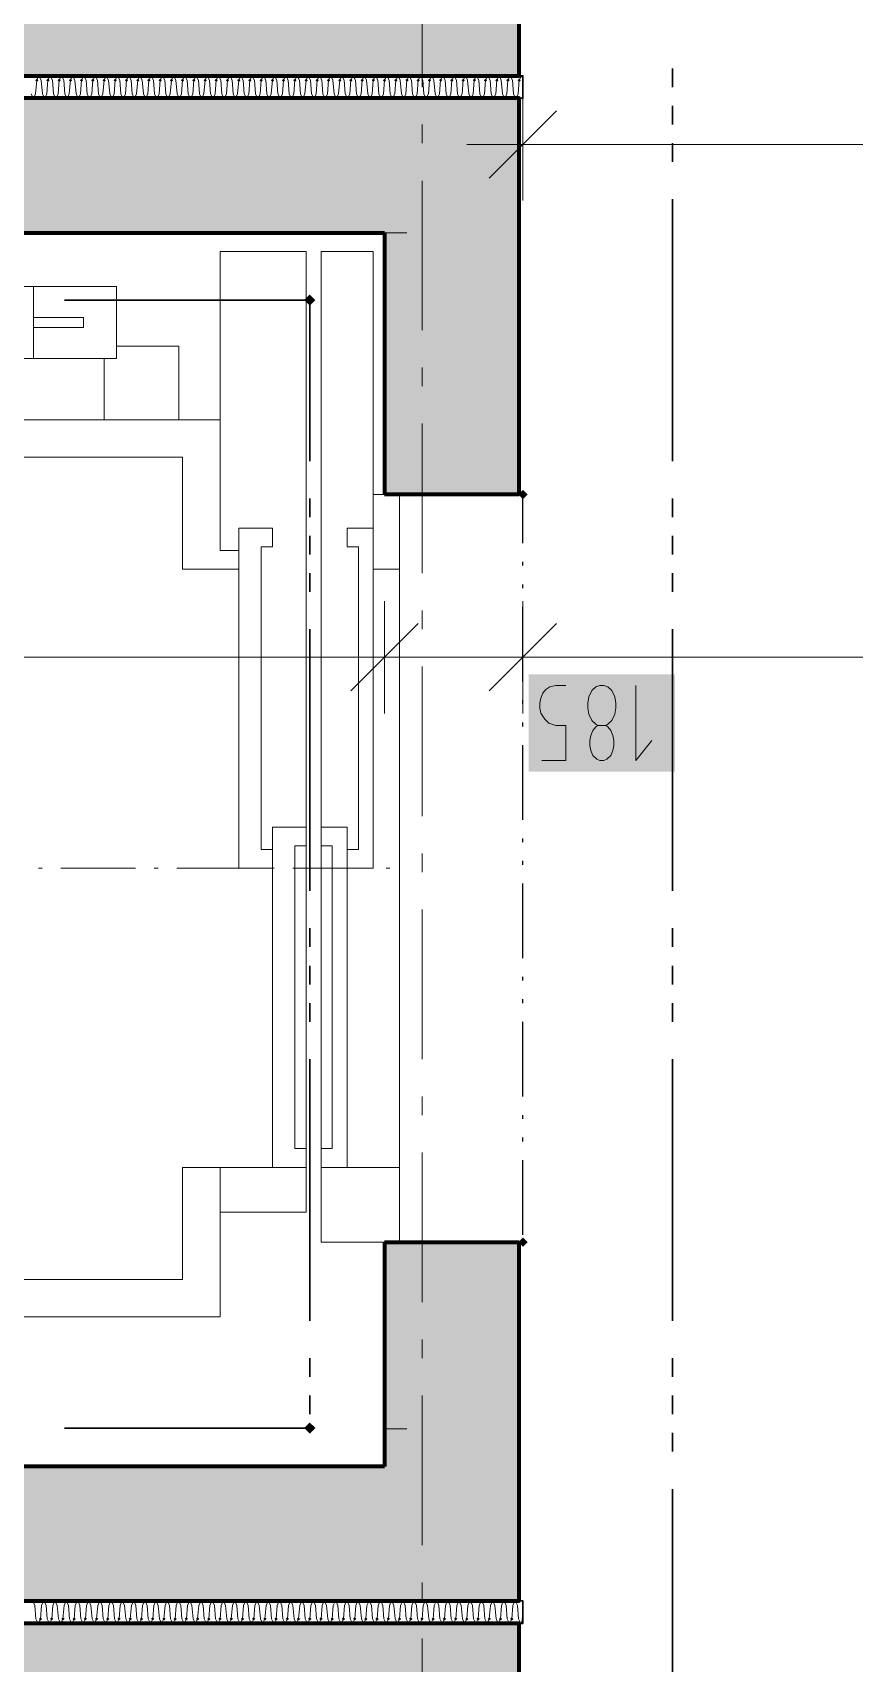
# Model space of a CAD drawing. Header units: millimetres. Extents: x 0 to 594, y 0 to 420.
# Drawn here: x 128.21 to 139.31, y 197.66 to 219.71 of the extents above; entities that cross this region are included whole.
import ezdxf

# ---------------------------------------------------------------- set-up
doc = ezdxf.new("R2010")
doc.units = ezdxf.units.MM
doc.header["$LTSCALE"] = 8
for name, color, linetype in [('PDF_Koty delkove', 7, 'Continuous'), ('PDF_Osy hlavni', 7, 'Continuous'), ('PDF_Pozarni useky', 7, 'Continuous'), ('PDF_Steny obvodove nosne', 7, 'Continuous'), ('PDF_Steny sendvic', 7, 'Continuous'), ('PDF_Steny vnitrni', 7, 'Continuous'), ('PDF_Vytah', 7, 'Continuous')]:
    doc.layers.add(name, color=color, linetype=linetype)

msp = doc.modelspace()

# ---------------------------------------------------------------- hatches: boundary and pattern name
at = {"layer": 'PDF_Steny obvodove nosne', "true_color": 0xc0c0c0, "transparency": 33554559}
msp.add_hatch(color=9, dxfattribs=at).paths.add_polyline_path([(132.761, 198.2), (132.761, 158.52), (132.761, 156.144), (134.783, 156.144), (134.783, 198.2)])

# ---------------------------------------------------------------- linework, layer by layer
at = {"layer": 'PDF_Koty delkove', "lineweight": 18}
for points in [[(134.833, 218.958), (134.833, 218.2), (134.833, 217.441)], [(135.288, 218.655), (134.378, 217.745)], [(134.833, 218.2), (134.075, 218.2)], [(134.833, 218.2), (151.514, 218.2), (155.84, 218.2), (157.154, 218.2), (160.612, 218.2), (161.122, 218.2), (162.433, 218.2), (163.191, 218.2)], [(132.963, 212.022), (132.963, 211.264), (132.963, 210.506)], [(134.833, 212.022), (134.833, 211.264), (134.833, 210.506)], [(133.418, 211.719), (132.508, 210.809)], [(135.288, 211.719), (134.378, 210.809)], [(190.487, 211.264), (186.533, 211.264), (184.421, 211.264), (181.273, 211.264), (175.929, 211.264), (174.463, 211.264), (166.149, 211.264), (164.556, 211.264), (162.433, 211.264), (134.833, 211.264), (132.963, 211.264), (112.643, 211.264), (110.823, 211.264), (110.52, 211.264), (108.447, 211.264), (90.907, 211.264), (89.441, 211.264)], [(135.088, 209.87), (135.412, 209.87), (135.412, 210.341), (135.277, 210.341), (135.183, 210.375), (135.129, 210.426), (135.075, 210.51), (135.061, 210.577), (135.061, 210.644), (135.075, 210.712), (135.102, 210.779), (135.142, 210.829), (135.196, 210.864), (135.277, 210.881), (135.412, 210.881)], [(135.709, 210.644), (135.709, 210.577), (135.723, 210.493), (135.763, 210.409), (135.817, 210.358), (135.844, 210.341), (135.952, 210.341), (135.979, 210.358), (136.033, 210.409), (136.074, 210.493), (136.088, 210.577), (136.088, 210.644), (136.074, 210.728), (136.033, 210.813), (135.979, 210.864), (135.925, 210.881), (135.871, 210.881), (135.817, 210.864), (135.763, 210.813), (135.723, 210.728), (135.709, 210.644)], [(136.357, 210.881), (136.357, 209.87), (136.573, 210.139)], [(135.952, 210.341), (135.979, 210.324), (136.02, 210.273), (136.046, 210.207), (136.06, 210.139), (136.06, 210.071), (136.046, 210.004), (136.02, 209.937), (135.965, 209.886), (135.925, 209.87), (135.871, 209.87), (135.831, 209.886), (135.777, 209.937), (135.75, 210.004), (135.736, 210.071), (135.736, 210.139), (135.75, 210.207), (135.777, 210.273), (135.817, 210.324), (135.844, 210.341)]]:
    msp.add_lwpolyline(points, dxfattribs=at)
at = {"layer": 'PDF_Koty delkove', "color": 7, "lineweight": 18, "true_color": 0xffffff, "transparency": 33554559}
msp.add_solid([(136.887, 211.032), (134.91, 211.032), (136.887, 209.718), (134.91, 209.718)], dxfattribs=at)
at = {"layer": 'PDF_Osy hlavni', "lineweight": 18}
for points in [[(133.469, 218.973), (133.469, 220.995)], [(133.469, 218.215), (133.469, 218.468)], [(133.469, 215.687), (133.469, 217.709)], [(133.469, 214.929), (133.469, 215.182)], [(133.469, 212.402), (133.469, 214.424)], [(133.469, 211.644), (133.469, 211.896)], [(133.469, 209.116), (133.469, 211.138)], [(133.469, 208.358), (133.469, 208.611)], [(133.469, 205.831), (133.469, 207.852)], [(133.469, 205.072), (133.469, 205.325)], [(133.469, 202.545), (133.469, 204.567)], [(133.469, 201.787), (133.469, 202.039)], [(133.469, 199.259), (133.469, 201.281)], [(133.469, 198.501), (133.469, 198.754)], [(133.469, 195.974), (133.469, 197.996)]]:
    msp.add_lwpolyline(points, dxfattribs=at)
at = {"layer": 'PDF_Pozarni useky', "lineweight": 30}
for points in [[(136.855, 218.973), (136.855, 219.226)], [(136.855, 218.468), (136.855, 218.72)], [(136.855, 217.962), (136.855, 218.215)], [(136.855, 213.918), (136.855, 217.457)], [(131.952, 213.918), (131.952, 216.094), (128.638, 216.094)], [(131.952, 213.16), (131.952, 213.413)], [(136.855, 213.16), (136.855, 213.413)], [(131.952, 212.655), (131.952, 212.907)], [(136.855, 212.655), (136.855, 212.907)], [(131.952, 212.149), (131.952, 212.402)], [(136.855, 212.149), (136.855, 212.402)], [(131.952, 208.105), (131.952, 211.644)], [(136.855, 208.105), (136.855, 211.644)], [(131.952, 207.347), (131.952, 207.6)], [(136.855, 207.347), (136.855, 207.6)], [(131.952, 206.841), (131.952, 207.094)], [(136.855, 206.841), (136.855, 207.094)], [(131.952, 206.336), (131.952, 206.589)], [(136.855, 206.336), (136.855, 206.589)], [(131.952, 202.292), (131.952, 205.831)], [(136.855, 202.292), (136.855, 205.831)], [(131.952, 201.534), (131.952, 201.787)], [(136.855, 201.534), (136.855, 201.787)], [(131.952, 201.028), (131.952, 201.281)], [(136.855, 201.028), (136.855, 201.281)], [(131.952, 200.842), (128.638, 200.842)], [(136.855, 200.523), (136.855, 200.776)], [(136.855, 196.479), (136.855, 200.017)]]:
    msp.add_lwpolyline(points, dxfattribs=at)
at = {"layer": 'PDF_Pozarni useky', "lineweight": 30, "transparency": 33554559}
for points in [[(131.952, 216.018), (131.876, 216.094), (132.028, 216.094), (131.952, 216.17)], [(132.028, 216.094), (131.952, 216.018), (131.952, 216.17), (131.876, 216.094)], [(132.028, 200.842), (131.952, 200.766), (131.952, 200.917), (131.876, 200.842)], [(131.952, 200.766), (131.876, 200.842), (132.028, 200.842), (131.952, 200.917)]]:
    msp.add_solid(points, dxfattribs=at)
at = {"layer": 'PDF_Steny obvodove nosne', "lineweight": 70}
for points in [[(110.52, 219.127), (134.783, 219.127), (134.783, 221.149), (131.8, 221.149), (129.071, 221.149), (108.498, 221.149), (108.498, 220.189), (108.498, 219.127), (108.498, 208.714), (108.498, 207.248), (108.498, 198.2)], [(132.761, 198.2), (110.52, 198.2)], [(134.783, 158.368), (134.783, 198.2), (132.761, 198.2)]]:
    msp.add_lwpolyline(points, dxfattribs=at)
at = {"layer": 'PDF_Steny obvodove nosne', "color": 9, "lineweight": 9, "true_color": 0xc0c0c0, "transparency": 33554559}
for points in [[(134.783, 221.149), (108.498, 221.149), (134.783, 219.127), (108.498, 219.127)], [(108.498, 196.178), (132.761, 196.178), (108.498, 198.2), (132.761, 198.2)]]:
    msp.add_solid(points, dxfattribs=at)
at = {"layer": 'PDF_Steny sendvic', "lineweight": 30}
msp.add_lwpolyline([(110.52, 198.402), (110.52, 198.2), (132.761, 198.2), (134.783, 198.2), (134.833, 198.2), (134.833, 198.503), (134.783, 198.503), (112.643, 198.503), (110.823, 198.503), (110.823, 218.824), (112.643, 218.824), (134.783, 218.824), (134.833, 218.824), (134.833, 219.127), (134.783, 219.127), (110.52, 219.127), (110.52, 218.925)], dxfattribs=at)
at = {"layer": 'PDF_Steny sendvic', "lineweight": 9}
for points in [[(128.247, 218.884), (128.262, 219.066)], [(128.292, 219.127), (128.262, 219.066)], [(128.323, 219.066), (128.292, 219.127)], [(128.323, 219.066), (128.338, 218.884)], [(128.399, 218.884), (128.414, 219.066)], [(128.444, 219.127), (128.414, 219.066)], [(128.474, 219.066), (128.444, 219.127)], [(128.474, 219.066), (128.489, 218.884)], [(128.55, 218.884), (128.565, 219.066)], [(128.596, 219.127), (128.565, 219.066)], [(128.626, 219.066), (128.596, 219.127)], [(128.626, 219.066), (128.641, 218.884)], [(128.702, 218.884), (128.717, 219.066)], [(128.747, 219.127), (128.717, 219.066)], [(128.778, 219.066), (128.747, 219.127)], [(128.778, 219.066), (128.793, 218.884)], [(128.854, 218.884), (128.869, 219.066)], [(128.899, 219.127), (128.869, 219.066)], [(128.929, 219.066), (128.899, 219.127)], [(128.929, 219.066), (128.944, 218.884)], [(129.005, 218.884), (129.02, 219.066)], [(129.051, 219.127), (129.02, 219.066)], [(129.081, 219.066), (129.051, 219.127)], [(129.081, 219.066), (129.096, 218.884)], [(129.157, 218.884), (129.172, 219.066)], [(129.202, 219.127), (129.172, 219.066)], [(129.233, 219.066), (129.202, 219.127)], [(129.233, 219.066), (129.248, 218.884)], [(129.309, 218.884), (129.324, 219.066)], [(129.354, 219.127), (129.324, 219.066)], [(129.384, 219.066), (129.354, 219.127)], [(129.384, 219.066), (129.399, 218.884)], [(129.46, 218.884), (129.475, 219.066)], [(129.506, 219.127), (129.475, 219.066)], [(129.536, 219.066), (129.506, 219.127)], [(129.536, 219.066), (129.551, 218.884)], [(129.612, 218.884), (129.627, 219.066)], [(129.657, 219.127), (129.627, 219.066)], [(129.688, 219.066), (129.657, 219.127)], [(129.688, 219.066), (129.703, 218.884)], [(129.764, 218.884), (129.779, 219.066)], [(129.809, 219.127), (129.779, 219.066)], [(129.839, 219.066), (129.809, 219.127)], [(129.839, 219.066), (129.854, 218.884)], [(129.915, 218.884), (129.93, 219.066)], [(129.961, 219.127), (129.93, 219.066)], [(129.991, 219.066), (129.961, 219.127)], [(129.991, 219.066), (130.006, 218.884)], [(130.067, 218.884), (130.082, 219.066)], [(130.112, 219.127), (130.082, 219.066)], [(130.143, 219.066), (130.112, 219.127)], [(130.143, 219.066), (130.158, 218.884)], [(130.218, 218.884), (130.234, 219.066)], [(130.264, 219.127), (130.234, 219.066)], [(130.294, 219.066), (130.264, 219.127)], [(130.294, 219.066), (130.309, 218.884)], [(130.37, 218.884), (130.385, 219.066)], [(130.415, 219.127), (130.385, 219.066)], [(130.446, 219.066), (130.415, 219.127)], [(130.446, 219.066), (130.461, 218.884)], [(130.522, 218.884), (130.537, 219.066)], [(130.567, 219.127), (130.537, 219.066)], [(130.597, 219.066), (130.567, 219.127)], [(130.597, 219.066), (130.612, 218.884)], [(130.673, 218.884), (130.688, 219.066)], [(130.719, 219.127), (130.688, 219.066)], [(130.749, 219.066), (130.719, 219.127)], [(130.749, 219.066), (130.764, 218.884)], [(130.825, 218.884), (130.84, 219.066)], [(130.87, 219.127), (130.84, 219.066)], [(130.901, 219.066), (130.87, 219.127)], [(130.901, 219.066), (130.916, 218.884)], [(130.977, 218.884), (130.992, 219.066)], [(131.022, 219.127), (130.992, 219.066)], [(131.052, 219.066), (131.022, 219.127)], [(131.052, 219.066), (131.067, 218.884)], [(131.128, 218.884), (131.143, 219.066)], [(131.174, 219.127), (131.143, 219.066)], [(131.204, 219.066), (131.174, 219.127)], [(131.204, 219.066), (131.219, 218.884)], [(131.28, 218.884), (131.295, 219.066)], [(131.325, 219.127), (131.295, 219.066)], [(131.356, 219.066), (131.325, 219.127)], [(131.356, 219.066), (131.371, 218.884)], [(131.432, 218.884), (131.447, 219.066)], [(131.477, 219.127), (131.447, 219.066)], [(131.507, 219.066), (131.477, 219.127)], [(131.507, 219.066), (131.522, 218.884)], [(131.583, 218.884), (131.598, 219.066)], [(131.629, 219.127), (131.598, 219.066)], [(131.659, 219.066), (131.629, 219.127)], [(131.659, 219.066), (131.674, 218.884)], [(131.735, 218.884), (131.75, 219.066)], [(131.78, 219.127), (131.75, 219.066)], [(131.811, 219.066), (131.78, 219.127)], [(131.811, 219.066), (131.826, 218.884)], [(131.887, 218.884), (131.902, 219.066)], [(131.932, 219.127), (131.902, 219.066)], [(131.962, 219.066), (131.932, 219.127)], [(131.962, 219.066), (131.977, 218.884)], [(132.038, 218.884), (132.053, 219.066)], [(132.084, 219.127), (132.053, 219.066)], [(132.114, 219.066), (132.084, 219.127)], [(132.114, 219.066), (132.129, 218.884)], [(132.19, 218.884), (132.205, 219.066)], [(132.235, 219.127), (132.205, 219.066)], [(132.266, 219.066), (132.235, 219.127)], [(132.266, 219.066), (132.281, 218.884)], [(132.342, 218.884), (132.357, 219.066)], [(132.387, 219.127), (132.357, 219.066)], [(132.417, 219.066), (132.387, 219.127)], [(132.417, 219.066), (132.432, 218.884)], [(132.493, 218.884), (132.508, 219.066)], [(132.539, 219.127), (132.508, 219.066)], [(132.569, 219.066), (132.539, 219.127)], [(132.569, 219.066), (132.584, 218.884)], [(132.645, 218.884), (132.66, 219.066)], [(132.69, 219.127), (132.66, 219.066)], [(132.72, 219.066), (132.69, 219.127)], [(132.72, 219.066), (132.736, 218.884)], [(132.796, 218.884), (132.811, 219.066)], [(132.842, 219.127), (132.811, 219.066)], [(132.887, 218.884), (132.872, 219.066), (132.842, 219.127)], [(132.948, 218.884), (132.963, 219.066)], [(132.993, 219.127), (132.963, 219.066)], [(133.039, 218.884), (133.024, 219.066), (132.993, 219.127)], [(133.1, 218.884), (133.115, 219.066)], [(133.145, 219.127), (133.115, 219.066)], [(133.175, 219.066), (133.145, 219.127)], [(133.175, 219.066), (133.19, 218.884)], [(133.251, 218.884), (133.266, 219.066)], [(133.297, 219.127), (133.266, 219.066)], [(133.342, 218.884), (133.327, 219.066), (133.297, 219.127)], [(133.403, 218.884), (133.418, 219.066)], [(133.448, 219.127), (133.418, 219.066)], [(133.479, 219.066), (133.448, 219.127)], [(133.479, 219.066), (133.494, 218.884)], [(133.555, 218.884), (133.57, 219.066)], [(133.6, 219.127), (133.57, 219.066)], [(133.63, 219.066), (133.6, 219.127)], [(133.63, 219.066), (133.645, 218.884)], [(133.706, 218.884), (133.721, 219.066)], [(133.752, 219.127), (133.721, 219.066)], [(133.797, 218.884), (133.782, 219.066), (133.752, 219.127)], [(133.858, 218.884), (133.873, 219.066)], [(133.903, 219.127), (133.873, 219.066)], [(133.934, 219.066), (133.903, 219.127)], [(133.934, 219.066), (133.949, 218.884)], [(134.01, 218.884), (134.025, 219.066)], [(134.055, 219.127), (134.025, 219.066)], [(134.085, 219.066), (134.055, 219.127)], [(134.085, 219.066), (134.1, 218.884)], [(134.161, 218.884), (134.176, 219.066)], [(134.207, 219.127), (134.176, 219.066)], [(134.237, 219.066), (134.207, 219.127)], [(134.237, 219.066), (134.252, 218.884)], [(134.313, 218.884), (134.328, 219.066)], [(134.358, 219.127), (134.328, 219.066)], [(134.404, 218.884), (134.389, 219.066), (134.358, 219.127)], [(134.465, 218.884), (134.48, 219.066)], [(134.51, 219.127), (134.48, 219.066)], [(134.54, 219.066), (134.51, 219.127)], [(134.54, 219.066), (134.555, 218.884)], [(134.616, 218.884), (134.631, 219.066)], [(134.662, 219.127), (134.631, 219.066)], [(134.692, 219.066), (134.662, 219.127)], [(134.692, 219.066), (134.707, 218.884)], [(134.768, 218.884), (134.783, 219.066)], [(134.813, 219.127), (134.783, 219.066)], [(134.833, 219.087), (134.813, 219.127)], [(128.186, 218.884), (128.213, 218.824)], [(128.22, 218.824), (128.247, 218.884)], [(128.247, 218.884), (128.247, 218.884)], [(128.338, 218.884), (128.365, 218.824)], [(128.371, 218.824), (128.399, 218.884)], [(128.399, 218.884), (128.399, 218.884)], [(128.489, 218.884), (128.517, 218.824)], [(128.523, 218.824), (128.55, 218.884)], [(128.55, 218.884), (128.55, 218.884)], [(128.641, 218.884), (128.668, 218.824)], [(128.675, 218.824), (128.702, 218.884)], [(128.702, 218.884), (128.702, 218.884)], [(128.793, 218.884), (128.82, 218.824)], [(128.826, 218.824), (128.854, 218.884)], [(128.854, 218.884), (128.854, 218.884)], [(128.944, 218.884), (128.972, 218.824)], [(128.978, 218.824), (129.005, 218.884)], [(129.005, 218.884), (129.005, 218.884)], [(129.096, 218.884), (129.123, 218.824)], [(129.13, 218.824), (129.157, 218.884)], [(129.157, 218.884), (129.157, 218.884)], [(129.248, 218.884), (129.275, 218.824)], [(129.281, 218.824), (129.309, 218.884)], [(129.309, 218.884), (129.309, 218.884)], [(129.399, 218.884), (129.427, 218.824)], [(129.433, 218.824), (129.46, 218.884)], [(129.46, 218.884), (129.46, 218.884)], [(129.551, 218.884), (129.578, 218.824)], [(129.585, 218.824), (129.612, 218.884)], [(129.612, 218.884), (129.612, 218.884)], [(129.703, 218.884), (129.73, 218.824)], [(129.736, 218.824), (129.764, 218.884)], [(129.764, 218.884), (129.764, 218.884)], [(129.854, 218.884), (129.882, 218.824)], [(129.888, 218.824), (129.915, 218.884)], [(129.915, 218.884), (129.915, 218.884)], [(130.006, 218.884), (130.033, 218.824)], [(130.04, 218.824), (130.067, 218.884)], [(130.067, 218.884), (130.067, 218.884)], [(130.158, 218.884), (130.185, 218.824)], [(130.191, 218.824), (130.218, 218.884)], [(130.218, 218.884), (130.218, 218.884)], [(130.309, 218.884), (130.336, 218.824)], [(130.343, 218.824), (130.37, 218.884)], [(130.37, 218.884), (130.37, 218.884)], [(130.461, 218.884), (130.488, 218.824)], [(130.495, 218.824), (130.522, 218.884)], [(130.522, 218.884), (130.522, 218.884)], [(130.612, 218.884), (130.64, 218.824)], [(130.646, 218.824), (130.673, 218.884)], [(130.673, 218.884), (130.673, 218.884)], [(130.764, 218.884), (130.791, 218.824)], [(130.798, 218.824), (130.825, 218.884)], [(130.825, 218.884), (130.825, 218.884)], [(130.916, 218.884), (130.943, 218.824)], [(130.949, 218.824), (130.977, 218.884)], [(130.977, 218.884), (130.977, 218.884)], [(131.067, 218.884), (131.095, 218.824)], [(131.101, 218.824), (131.128, 218.884)], [(131.128, 218.884), (131.128, 218.884)], [(131.219, 218.884), (131.246, 218.824)], [(131.253, 218.824), (131.28, 218.884)], [(131.28, 218.884), (131.28, 218.884)], [(131.371, 218.884), (131.398, 218.824)], [(131.404, 218.824), (131.432, 218.884)], [(131.432, 218.884), (131.432, 218.884)], [(131.522, 218.884), (131.55, 218.824)], [(131.556, 218.824), (131.583, 218.884)], [(131.583, 218.884), (131.583, 218.884)], [(131.674, 218.884), (131.701, 218.824)], [(131.708, 218.824), (131.735, 218.884)], [(131.735, 218.884), (131.735, 218.884)], [(131.826, 218.884), (131.853, 218.824)], [(131.859, 218.824), (131.887, 218.884)], [(131.887, 218.884), (131.887, 218.884)], [(131.977, 218.884), (132.005, 218.824)], [(132.011, 218.824), (132.038, 218.884)], [(132.038, 218.884), (132.038, 218.884)], [(132.129, 218.884), (132.156, 218.824)], [(132.163, 218.824), (132.19, 218.884)], [(132.19, 218.884), (132.19, 218.884)], [(132.281, 218.884), (132.308, 218.824)], [(132.314, 218.824), (132.342, 218.884)], [(132.342, 218.884), (132.342, 218.884)], [(132.432, 218.884), (132.46, 218.824)], [(132.466, 218.824), (132.493, 218.884)], [(132.493, 218.884), (132.493, 218.884)], [(132.584, 218.884), (132.611, 218.824)], [(132.618, 218.824), (132.645, 218.884)], [(132.645, 218.884), (132.645, 218.884)], [(132.736, 218.884), (132.763, 218.824)], [(132.769, 218.824), (132.796, 218.884)], [(132.796, 218.884), (132.796, 218.884)], [(132.887, 218.884), (132.914, 218.824)], [(132.921, 218.824), (132.948, 218.884)], [(132.948, 218.884), (132.948, 218.884)], [(133.039, 218.884), (133.066, 218.824)], [(133.072, 218.824), (133.1, 218.884)], [(133.1, 218.884), (133.1, 218.884)], [(133.19, 218.884), (133.218, 218.824)], [(133.224, 218.824), (133.251, 218.884)], [(133.251, 218.884), (133.251, 218.884)], [(133.342, 218.884), (133.369, 218.824)], [(133.376, 218.824), (133.403, 218.884)], [(133.403, 218.884), (133.403, 218.884)], [(133.494, 218.884), (133.521, 218.824)], [(133.527, 218.824), (133.555, 218.884)], [(133.555, 218.884), (133.555, 218.884)], [(133.645, 218.884), (133.673, 218.824)], [(133.679, 218.824), (133.706, 218.884)], [(133.706, 218.884), (133.706, 218.884)], [(133.797, 218.884), (133.824, 218.824)], [(133.831, 218.824), (133.858, 218.884)], [(133.858, 218.884), (133.858, 218.884)], [(133.949, 218.884), (133.976, 218.824)], [(133.982, 218.824), (134.01, 218.884)], [(134.01, 218.884), (134.01, 218.884)], [(134.1, 218.884), (134.128, 218.824)], [(134.134, 218.824), (134.161, 218.884)], [(134.161, 218.884), (134.161, 218.884)], [(134.252, 218.884), (134.279, 218.824)], [(134.286, 218.824), (134.313, 218.884)], [(134.313, 218.884), (134.313, 218.884)], [(134.404, 218.884), (134.431, 218.824)], [(134.437, 218.824), (134.465, 218.884)], [(134.465, 218.884), (134.465, 218.884)], [(134.555, 218.884), (134.583, 218.824)], [(134.589, 218.824), (134.616, 218.884)], [(134.616, 218.884), (134.616, 218.884)], [(134.707, 218.884), (134.734, 218.824)], [(134.741, 218.824), (134.768, 218.884)], [(134.768, 218.884), (134.768, 218.884)], [(128.237, 198.443), (128.21, 198.503)], [(128.355, 198.503), (128.328, 198.443)], [(128.389, 198.443), (128.361, 198.503)], [(128.507, 198.503), (128.479, 198.443)], [(128.54, 198.443), (128.513, 198.503)], [(128.658, 198.503), (128.631, 198.443)], [(128.692, 198.443), (128.665, 198.503)], [(128.81, 198.503), (128.783, 198.443)], [(128.844, 198.443), (128.816, 198.503)], [(128.962, 198.503), (128.934, 198.443)], [(128.995, 198.443), (128.968, 198.503)], [(129.113, 198.503), (129.086, 198.443)], [(129.147, 198.443), (129.12, 198.503)], [(129.265, 198.503), (129.238, 198.443)], [(129.299, 198.443), (129.271, 198.503)], [(129.417, 198.503), (129.389, 198.443)], [(129.45, 198.443), (129.423, 198.503)], [(129.568, 198.503), (129.541, 198.443)], [(129.602, 198.443), (129.575, 198.503)], [(129.72, 198.503), (129.692, 198.443)], [(129.753, 198.443), (129.726, 198.503)], [(129.871, 198.503), (129.844, 198.443)], [(129.905, 198.443), (129.878, 198.503)], [(130.023, 198.503), (129.996, 198.443)], [(130.057, 198.443), (130.029, 198.503)], [(130.175, 198.503), (130.147, 198.443)], [(130.208, 198.443), (130.181, 198.503)], [(130.326, 198.503), (130.299, 198.443)], [(130.36, 198.443), (130.333, 198.503)], [(130.478, 198.503), (130.451, 198.443)], [(130.512, 198.443), (130.484, 198.503)], [(130.63, 198.503), (130.602, 198.443)], [(130.663, 198.443), (130.636, 198.503)], [(130.781, 198.503), (130.754, 198.443)], [(130.815, 198.443), (130.788, 198.503)], [(130.933, 198.503), (130.906, 198.443)], [(130.967, 198.443), (130.939, 198.503)], [(131.085, 198.503), (131.057, 198.443)], [(131.118, 198.443), (131.091, 198.503)], [(131.236, 198.503), (131.209, 198.443)], [(131.27, 198.443), (131.243, 198.503)], [(131.388, 198.503), (131.361, 198.443)], [(131.422, 198.443), (131.394, 198.503)], [(131.54, 198.503), (131.512, 198.443)], [(131.573, 198.443), (131.546, 198.503)], [(131.691, 198.503), (131.664, 198.443)], [(131.725, 198.443), (131.698, 198.503)], [(131.843, 198.503), (131.816, 198.443)], [(131.876, 198.443), (131.849, 198.503)], [(131.994, 198.503), (131.967, 198.443)], [(132.028, 198.443), (132.001, 198.503)], [(132.146, 198.503), (132.119, 198.443)], [(132.18, 198.443), (132.152, 198.503)], [(132.298, 198.503), (132.27, 198.443)], [(132.331, 198.443), (132.304, 198.503)], [(132.449, 198.503), (132.422, 198.443)], [(132.483, 198.443), (132.456, 198.503)], [(132.601, 198.503), (132.574, 198.443)], [(132.635, 198.443), (132.607, 198.503)], [(132.753, 198.503), (132.725, 198.443)], [(132.786, 198.443), (132.759, 198.503)], [(132.904, 198.503), (132.877, 198.443)], [(132.938, 198.443), (132.911, 198.503)], [(133.056, 198.503), (133.029, 198.443)], [(133.09, 198.443), (133.062, 198.503)], [(133.208, 198.503), (133.18, 198.443)], [(133.241, 198.443), (133.214, 198.503)], [(133.359, 198.503), (133.332, 198.443)], [(133.393, 198.443), (133.366, 198.503)], [(133.511, 198.503), (133.484, 198.443)], [(133.545, 198.443), (133.517, 198.503)], [(133.663, 198.503), (133.635, 198.443)], [(133.696, 198.443), (133.669, 198.503)], [(133.814, 198.503), (133.787, 198.443)], [(133.848, 198.443), (133.821, 198.503)], [(133.966, 198.503), (133.939, 198.443)], [(133.999, 198.443), (133.972, 198.503)], [(134.117, 198.503), (134.09, 198.443)], [(134.151, 198.443), (134.124, 198.503)], [(134.269, 198.503), (134.242, 198.443)], [(134.303, 198.443), (134.276, 198.503)], [(134.421, 198.503), (134.393, 198.443)], [(134.454, 198.443), (134.427, 198.503)], [(134.572, 198.503), (134.545, 198.443)], [(134.606, 198.443), (134.579, 198.503)], [(134.724, 198.503), (134.697, 198.443)], [(134.758, 198.443), (134.73, 198.503)], [(128.252, 198.261), (128.237, 198.443)], [(128.252, 198.261), (128.282, 198.2)], [(128.282, 198.2), (128.313, 198.261)], [(128.328, 198.443), (128.313, 198.261)], [(128.328, 198.443), (128.328, 198.443)], [(128.389, 198.443), (128.404, 198.261), (128.434, 198.2)], [(128.434, 198.2), (128.464, 198.261)], [(128.479, 198.443), (128.464, 198.261)], [(128.479, 198.443), (128.479, 198.443)], [(128.555, 198.261), (128.54, 198.443)], [(128.555, 198.261), (128.586, 198.2)], [(128.586, 198.2), (128.616, 198.261)], [(128.631, 198.443), (128.616, 198.261)], [(128.631, 198.443), (128.631, 198.443)], [(128.692, 198.443), (128.707, 198.261), (128.737, 198.2)], [(128.737, 198.2), (128.768, 198.261)], [(128.783, 198.443), (128.768, 198.261)], [(128.783, 198.443), (128.783, 198.443)], [(128.844, 198.443), (128.859, 198.261), (128.889, 198.2)], [(128.889, 198.2), (128.919, 198.261)], [(128.934, 198.443), (128.919, 198.261)], [(128.934, 198.443), (128.934, 198.443)], [(129.01, 198.261), (128.995, 198.443)], [(129.01, 198.261), (129.041, 198.2)], [(129.041, 198.2), (129.071, 198.261)], [(129.086, 198.443), (129.071, 198.261)], [(129.086, 198.443), (129.086, 198.443)], [(129.147, 198.443), (129.162, 198.261), (129.192, 198.2)], [(129.192, 198.2), (129.223, 198.261)], [(129.238, 198.443), (129.223, 198.261)], [(129.238, 198.443), (129.238, 198.443)], [(129.314, 198.261), (129.299, 198.443)], [(129.314, 198.261), (129.344, 198.2)], [(129.344, 198.2), (129.374, 198.261)], [(129.389, 198.443), (129.374, 198.261)], [(129.389, 198.443), (129.389, 198.443)], [(129.465, 198.261), (129.45, 198.443)], [(129.465, 198.261), (129.496, 198.2)], [(129.496, 198.2), (129.526, 198.261)], [(129.541, 198.443), (129.526, 198.261)], [(129.541, 198.443), (129.541, 198.443)], [(129.617, 198.261), (129.602, 198.443)], [(129.617, 198.261), (129.647, 198.2)], [(129.647, 198.2), (129.677, 198.261)], [(129.692, 198.443), (129.677, 198.261)], [(129.692, 198.443), (129.692, 198.443)], [(129.768, 198.261), (129.753, 198.443)], [(129.768, 198.261), (129.799, 198.2)], [(129.799, 198.2), (129.829, 198.261)], [(129.844, 198.443), (129.829, 198.261)], [(129.844, 198.443), (129.844, 198.443)], [(129.92, 198.261), (129.905, 198.443)], [(129.92, 198.261), (129.95, 198.2)], [(129.95, 198.2), (129.981, 198.261)], [(129.996, 198.443), (129.981, 198.261)], [(129.996, 198.443), (129.996, 198.443)], [(130.072, 198.261), (130.057, 198.443)], [(130.072, 198.261), (130.102, 198.2)], [(130.102, 198.2), (130.132, 198.261)], [(130.147, 198.443), (130.132, 198.261)], [(130.147, 198.443), (130.147, 198.443)], [(130.223, 198.261), (130.208, 198.443)], [(130.223, 198.261), (130.254, 198.2)], [(130.254, 198.2), (130.284, 198.261)], [(130.299, 198.443), (130.284, 198.261)], [(130.299, 198.443), (130.299, 198.443)], [(130.375, 198.261), (130.36, 198.443)], [(130.375, 198.261), (130.405, 198.2)], [(130.405, 198.2), (130.436, 198.261)], [(130.451, 198.443), (130.436, 198.261)], [(130.451, 198.443), (130.451, 198.443)], [(130.527, 198.261), (130.512, 198.443)], [(130.527, 198.261), (130.557, 198.2)], [(130.557, 198.2), (130.587, 198.261)], [(130.602, 198.443), (130.587, 198.261)], [(130.602, 198.443), (130.602, 198.443)], [(130.678, 198.261), (130.663, 198.443)], [(130.678, 198.261), (130.709, 198.2)], [(130.709, 198.2), (130.739, 198.261)], [(130.754, 198.443), (130.739, 198.261)], [(130.754, 198.443), (130.754, 198.443)], [(130.83, 198.261), (130.815, 198.443)], [(130.83, 198.261), (130.86, 198.2)], [(130.86, 198.2), (130.891, 198.261)], [(130.906, 198.443), (130.891, 198.261)], [(130.906, 198.443), (130.906, 198.443)], [(130.982, 198.261), (130.967, 198.443)], [(130.982, 198.261), (131.012, 198.2)], [(131.012, 198.2), (131.042, 198.261)], [(131.057, 198.443), (131.042, 198.261)], [(131.057, 198.443), (131.057, 198.443)], [(131.133, 198.261), (131.118, 198.443)], [(131.133, 198.261), (131.164, 198.2)], [(131.164, 198.2), (131.194, 198.261)], [(131.209, 198.443), (131.194, 198.261)], [(131.209, 198.443), (131.209, 198.443)], [(131.285, 198.261), (131.27, 198.443)], [(131.285, 198.261), (131.315, 198.2)], [(131.315, 198.2), (131.346, 198.261)], [(131.361, 198.443), (131.346, 198.261)], [(131.361, 198.443), (131.361, 198.443)], [(131.437, 198.261), (131.422, 198.443)], [(131.437, 198.261), (131.467, 198.2)], [(131.467, 198.2), (131.497, 198.261)], [(131.512, 198.443), (131.497, 198.261)], [(131.512, 198.443), (131.512, 198.443)], [(131.588, 198.261), (131.573, 198.443)], [(131.588, 198.261), (131.619, 198.2)], [(131.619, 198.2), (131.649, 198.261)], [(131.664, 198.443), (131.649, 198.261)], [(131.664, 198.443), (131.664, 198.443)], [(131.74, 198.261), (131.725, 198.443)], [(131.74, 198.261), (131.77, 198.2)], [(131.77, 198.2), (131.8, 198.261)], [(131.816, 198.443), (131.8, 198.261)], [(131.816, 198.443), (131.816, 198.443)], [(131.891, 198.261), (131.876, 198.443)], [(131.891, 198.261), (131.922, 198.2)], [(131.922, 198.2), (131.952, 198.261)], [(131.967, 198.443), (131.952, 198.261)], [(131.967, 198.443), (131.967, 198.443)], [(132.043, 198.261), (132.028, 198.443)], [(132.043, 198.261), (132.073, 198.2)], [(132.073, 198.2), (132.104, 198.261)], [(132.119, 198.443), (132.104, 198.261)], [(132.119, 198.443), (132.119, 198.443)], [(132.195, 198.261), (132.18, 198.443)], [(132.195, 198.261), (132.225, 198.2)], [(132.225, 198.2), (132.255, 198.261)], [(132.27, 198.443), (132.255, 198.261)], [(132.27, 198.443), (132.27, 198.443)], [(132.27, 198.443), (132.27, 198.443)], [(132.346, 198.261), (132.331, 198.443)], [(132.346, 198.261), (132.377, 198.2)], [(132.377, 198.2), (132.407, 198.261)], [(132.422, 198.443), (132.407, 198.261)], [(132.422, 198.443), (132.422, 198.443)], [(132.498, 198.261), (132.483, 198.443)], [(132.498, 198.261), (132.528, 198.2)], [(132.528, 198.2), (132.559, 198.261)], [(132.574, 198.443), (132.559, 198.261)], [(132.574, 198.443), (132.574, 198.443)], [(132.65, 198.261), (132.635, 198.443)], [(132.65, 198.261), (132.68, 198.2)], [(132.68, 198.2), (132.71, 198.261)], [(132.725, 198.443), (132.71, 198.261)], [(132.725, 198.443), (132.725, 198.443)], [(132.801, 198.261), (132.786, 198.443)], [(132.801, 198.261), (132.832, 198.2)], [(132.832, 198.2), (132.862, 198.261)], [(132.877, 198.443), (132.862, 198.261)], [(132.877, 198.443), (132.877, 198.443)], [(132.953, 198.261), (132.938, 198.443)], [(132.953, 198.261), (132.983, 198.2)], [(132.983, 198.2), (133.014, 198.261)], [(133.029, 198.443), (133.014, 198.261)], [(133.029, 198.443), (133.029, 198.443)], [(133.105, 198.261), (133.09, 198.443)], [(133.105, 198.261), (133.135, 198.2)], [(133.135, 198.2), (133.165, 198.261)], [(133.18, 198.443), (133.165, 198.261)], [(133.18, 198.443), (133.18, 198.443)], [(133.256, 198.261), (133.241, 198.443)], [(133.256, 198.261), (133.287, 198.2)], [(133.287, 198.2), (133.317, 198.261)], [(133.332, 198.443), (133.317, 198.261)], [(133.332, 198.443), (133.332, 198.443)], [(133.408, 198.261), (133.393, 198.443)], [(133.408, 198.261), (133.438, 198.2)], [(133.438, 198.2), (133.469, 198.261)], [(133.484, 198.443), (133.469, 198.261)], [(133.484, 198.443), (133.484, 198.443)], [(133.56, 198.261), (133.545, 198.443)], [(133.56, 198.261), (133.59, 198.2)], [(133.59, 198.2), (133.62, 198.261)], [(133.635, 198.443), (133.62, 198.261)], [(133.635, 198.443), (133.635, 198.443)], [(133.711, 198.261), (133.696, 198.443)], [(133.711, 198.261), (133.742, 198.2)], [(133.742, 198.2), (133.772, 198.261)], [(133.787, 198.443), (133.772, 198.261)], [(133.787, 198.443), (133.787, 198.443)], [(133.863, 198.261), (133.848, 198.443)], [(133.863, 198.261), (133.893, 198.2)], [(133.893, 198.2), (133.924, 198.261)], [(133.939, 198.443), (133.924, 198.261)], [(133.939, 198.443), (133.939, 198.443)], [(134.015, 198.261), (133.999, 198.443)], [(134.015, 198.261), (134.045, 198.2)], [(134.045, 198.2), (134.075, 198.261)], [(134.09, 198.443), (134.075, 198.261)], [(134.09, 198.443), (134.09, 198.443)], [(134.166, 198.261), (134.151, 198.443)], [(134.166, 198.261), (134.196, 198.2)], [(134.196, 198.2), (134.227, 198.261)], [(134.242, 198.443), (134.227, 198.261)], [(134.242, 198.443), (134.242, 198.443)], [(134.318, 198.261), (134.303, 198.443)], [(134.318, 198.261), (134.348, 198.2)], [(134.348, 198.2), (134.378, 198.261)], [(134.393, 198.443), (134.378, 198.261)], [(134.393, 198.443), (134.393, 198.443)], [(134.469, 198.261), (134.454, 198.443)], [(134.469, 198.261), (134.5, 198.2)], [(134.5, 198.2), (134.53, 198.261)], [(134.545, 198.443), (134.53, 198.261)], [(134.545, 198.443), (134.545, 198.443)], [(134.621, 198.261), (134.606, 198.443)], [(134.621, 198.261), (134.651, 198.2)], [(134.651, 198.2), (134.682, 198.261)], [(134.697, 198.443), (134.682, 198.261)], [(134.697, 198.443), (134.697, 198.443)], [(134.773, 198.261), (134.758, 198.443)], [(134.773, 198.261), (134.803, 198.2)], [(134.803, 198.2), (134.833, 198.261)]]:
    msp.add_lwpolyline(points, dxfattribs=at)
at = {"layer": 'PDF_Steny sendvic', "lineweight": 25}
for points in [[(134.833, 212.806), (134.833, 213.466)], [(134.833, 212.503), (134.833, 212.553)], [(134.833, 212.2), (134.833, 212.25)], [(134.833, 210.936), (134.833, 211.947)], [(134.833, 210.633), (134.833, 210.683)], [(134.833, 210.329), (134.833, 210.38)], [(134.833, 209.066), (134.833, 210.077)], [(134.833, 208.762), (134.833, 208.813)], [(134.833, 208.459), (134.833, 208.51)], [(134.833, 207.195), (134.833, 208.206)], [(134.833, 206.892), (134.833, 206.943)], [(134.833, 206.589), (134.833, 206.639)], [(134.833, 205.325), (134.833, 206.336)], [(134.833, 205.022), (134.833, 205.072)], [(134.833, 204.718), (134.833, 204.769)], [(134.833, 203.455), (134.833, 204.466)]]:
    msp.add_lwpolyline(points, dxfattribs=at)
at = {"layer": 'PDF_Steny sendvic', "lineweight": 9, "transparency": 33554559}
for points in [[(128.262, 219.044), (128.239, 219.066), (128.285, 219.066), (128.262, 219.089)], [(128.414, 219.044), (128.391, 219.066), (128.437, 219.066), (128.414, 219.089)], [(128.565, 219.044), (128.543, 219.066), (128.588, 219.066), (128.565, 219.089)], [(128.717, 219.044), (128.694, 219.066), (128.74, 219.066), (128.717, 219.089)], [(128.869, 219.044), (128.846, 219.066), (128.891, 219.066), (128.869, 219.089)], [(129.02, 219.044), (128.998, 219.066), (129.043, 219.066), (129.02, 219.089)], [(129.172, 219.044), (129.149, 219.066), (129.195, 219.066), (129.172, 219.089)], [(129.324, 219.044), (129.301, 219.066), (129.346, 219.066), (129.324, 219.089)], [(129.475, 219.044), (129.453, 219.066), (129.498, 219.066), (129.475, 219.089)], [(129.627, 219.044), (129.604, 219.066), (129.65, 219.066), (129.627, 219.089)], [(129.779, 219.044), (129.756, 219.066), (129.801, 219.066), (129.779, 219.089)], [(129.93, 219.044), (129.907, 219.066), (129.953, 219.066), (129.93, 219.089)], [(130.082, 219.044), (130.059, 219.066), (130.105, 219.066), (130.082, 219.089)], [(130.234, 219.044), (130.211, 219.066), (130.256, 219.066), (130.234, 219.089)], [(130.385, 219.044), (130.362, 219.066), (130.408, 219.066), (130.385, 219.089)], [(130.537, 219.044), (130.514, 219.066), (130.56, 219.066), (130.537, 219.089)], [(130.688, 219.044), (130.666, 219.066), (130.711, 219.066), (130.688, 219.089)], [(130.84, 219.044), (130.817, 219.066), (130.863, 219.066), (130.84, 219.089)], [(130.992, 219.044), (130.969, 219.066), (131.014, 219.066), (130.992, 219.089)], [(131.143, 219.044), (131.121, 219.066), (131.166, 219.066), (131.143, 219.089)], [(131.295, 219.044), (131.272, 219.066), (131.318, 219.066), (131.295, 219.089)], [(131.447, 219.044), (131.424, 219.066), (131.469, 219.066), (131.447, 219.089)], [(131.598, 219.044), (131.576, 219.066), (131.621, 219.066), (131.598, 219.089)], [(131.75, 219.044), (131.727, 219.066), (131.773, 219.066), (131.75, 219.089)], [(131.902, 219.044), (131.879, 219.066), (131.924, 219.066), (131.902, 219.089)], [(132.053, 219.044), (132.03, 219.066), (132.076, 219.066), (132.053, 219.089)], [(132.205, 219.044), (132.182, 219.066), (132.228, 219.066), (132.205, 219.089)], [(132.357, 219.044), (132.334, 219.066), (132.379, 219.066), (132.357, 219.089)], [(132.508, 219.044), (132.485, 219.066), (132.531, 219.066), (132.508, 219.089)], [(132.66, 219.044), (132.637, 219.066), (132.683, 219.066), (132.66, 219.089)], [(132.811, 219.044), (132.789, 219.066), (132.834, 219.066), (132.811, 219.089)], [(132.963, 219.044), (132.94, 219.066), (132.986, 219.066), (132.963, 219.089)], [(133.115, 219.044), (133.092, 219.066), (133.138, 219.066), (133.115, 219.089)], [(133.266, 219.044), (133.244, 219.066), (133.289, 219.066), (133.266, 219.089)], [(133.418, 219.044), (133.395, 219.066), (133.441, 219.066), (133.418, 219.089)], [(133.57, 219.044), (133.547, 219.066), (133.592, 219.066), (133.57, 219.089)], [(133.721, 219.044), (133.699, 219.066), (133.744, 219.066), (133.721, 219.089)], [(133.873, 219.044), (133.85, 219.066), (133.896, 219.066), (133.873, 219.089)], [(134.025, 219.044), (134.002, 219.066), (134.047, 219.066), (134.025, 219.089)], [(134.176, 219.044), (134.154, 219.066), (134.199, 219.066), (134.176, 219.089)], [(134.328, 219.044), (134.305, 219.066), (134.351, 219.066), (134.328, 219.089)], [(134.48, 219.044), (134.457, 219.066), (134.502, 219.066), (134.48, 219.089)], [(134.631, 219.044), (134.608, 219.066), (134.654, 219.066), (134.631, 219.089)], [(134.783, 219.044), (134.76, 219.066), (134.806, 219.066), (134.783, 219.089)], [(128.313, 198.238), (128.29, 198.261), (128.335, 198.261), (128.313, 198.283)], [(128.464, 198.238), (128.442, 198.261), (128.487, 198.261), (128.464, 198.283)], [(128.616, 198.238), (128.593, 198.261), (128.639, 198.261), (128.616, 198.283)], [(128.768, 198.238), (128.745, 198.261), (128.79, 198.261), (128.768, 198.283)], [(128.919, 198.238), (128.897, 198.261), (128.942, 198.261), (128.919, 198.283)], [(129.071, 198.238), (129.048, 198.261), (129.094, 198.261), (129.071, 198.283)], [(129.223, 198.238), (129.2, 198.261), (129.245, 198.261), (129.223, 198.283)], [(129.374, 198.238), (129.351, 198.261), (129.397, 198.261), (129.374, 198.283)], [(129.526, 198.238), (129.503, 198.261), (129.549, 198.261), (129.526, 198.283)], [(129.677, 198.238), (129.655, 198.261), (129.7, 198.261), (129.677, 198.283)], [(129.829, 198.238), (129.806, 198.261), (129.852, 198.261), (129.829, 198.283)], [(129.981, 198.238), (129.958, 198.261), (130.004, 198.261), (129.981, 198.283)], [(130.132, 198.238), (130.11, 198.261), (130.155, 198.261), (130.132, 198.283)], [(130.284, 198.238), (130.261, 198.261), (130.307, 198.261), (130.284, 198.283)], [(130.436, 198.238), (130.413, 198.261), (130.458, 198.261), (130.436, 198.283)], [(130.587, 198.238), (130.565, 198.261), (130.61, 198.261), (130.587, 198.283)], [(130.739, 198.238), (130.716, 198.261), (130.762, 198.261), (130.739, 198.283)], [(130.891, 198.238), (130.868, 198.261), (130.913, 198.261), (130.891, 198.283)], [(131.042, 198.238), (131.02, 198.261), (131.065, 198.261), (131.042, 198.283)], [(131.194, 198.238), (131.171, 198.261), (131.217, 198.261), (131.194, 198.283)], [(131.346, 198.238), (131.323, 198.261), (131.368, 198.261), (131.346, 198.283)], [(131.497, 198.238), (131.474, 198.261), (131.52, 198.261), (131.497, 198.283)], [(131.649, 198.238), (131.626, 198.261), (131.672, 198.261), (131.649, 198.283)], [(131.8, 198.238), (131.778, 198.261), (131.823, 198.261), (131.8, 198.283)], [(131.952, 198.238), (131.929, 198.261), (131.975, 198.261), (131.952, 198.283)], [(132.104, 198.238), (132.081, 198.261), (132.127, 198.261), (132.104, 198.283)], [(132.255, 198.238), (132.233, 198.261), (132.278, 198.261), (132.255, 198.283)], [(132.407, 198.238), (132.384, 198.261), (132.43, 198.261), (132.407, 198.283)], [(132.559, 198.238), (132.536, 198.261), (132.581, 198.261), (132.559, 198.283)], [(132.71, 198.238), (132.688, 198.261), (132.733, 198.261), (132.71, 198.283)], [(132.862, 198.238), (132.839, 198.261), (132.885, 198.261), (132.862, 198.283)], [(133.014, 198.238), (132.991, 198.261), (133.036, 198.261), (133.014, 198.283)], [(133.165, 198.238), (133.143, 198.261), (133.188, 198.261), (133.165, 198.283)], [(133.317, 198.238), (133.294, 198.261), (133.34, 198.261), (133.317, 198.283)], [(133.469, 198.238), (133.446, 198.261), (133.491, 198.261), (133.469, 198.283)], [(133.62, 198.238), (133.597, 198.261), (133.643, 198.261), (133.62, 198.283)], [(133.772, 198.238), (133.749, 198.261), (133.795, 198.261), (133.772, 198.283)], [(133.924, 198.238), (133.901, 198.261), (133.946, 198.261), (133.924, 198.283)], [(134.075, 198.238), (134.052, 198.261), (134.098, 198.261), (134.075, 198.283)], [(134.227, 198.238), (134.204, 198.261), (134.25, 198.261), (134.227, 198.283)], [(134.378, 198.238), (134.356, 198.261), (134.401, 198.261), (134.378, 198.283)], [(134.53, 198.238), (134.507, 198.261), (134.553, 198.261), (134.53, 198.283)], [(134.682, 198.238), (134.659, 198.261), (134.705, 198.261), (134.682, 198.283)], [(134.833, 198.238), (134.811, 198.261), (134.833, 198.283)]]:
    msp.add_solid(points, dxfattribs=at)
at = {"layer": 'PDF_Steny sendvic', "lineweight": 25, "transparency": 33554559}
for points in [[(134.833, 213.402), (134.77, 213.466), (134.897, 213.466), (134.833, 213.529)], [(134.833, 203.293), (134.77, 203.356), (134.897, 203.356), (134.833, 203.419)]]:
    msp.add_solid(points, dxfattribs=at)
at = {"layer": 'PDF_Steny vnitrni', "lineweight": 70}
for points in [[(134.783, 217.004), (134.783, 218.824), (112.643, 218.824), (110.823, 218.824), (110.823, 198.503), (112.643, 198.503), (134.783, 198.503), (134.783, 200.323)], [(112.643, 217.004), (132.963, 217.004)], [(132.963, 200.323), (112.643, 200.323), (112.643, 217.004)], [(132.963, 217.004), (132.963, 213.466)], [(134.783, 213.466), (134.783, 217.004)], [(134.783, 213.466), (132.963, 213.466)], [(132.963, 203.356), (132.963, 200.323)], [(132.963, 203.356), (134.783, 203.356)], [(134.783, 200.323), (134.783, 203.356)]]:
    msp.add_lwpolyline(points, dxfattribs=at)
at = {"layer": 'PDF_Steny vnitrni', "color": 9, "lineweight": 9, "true_color": 0xc0c0c0, "transparency": 33554559}
for points in [[(134.783, 218.824), (112.643, 218.824), (134.783, 217.004), (112.643, 217.004)], [(134.783, 213.466), (134.783, 217.004), (132.963, 213.466), (132.963, 217.004)], [(134.783, 203.356), (132.963, 203.356), (134.783, 200.323), (132.963, 200.323)], [(112.643, 198.503), (134.783, 198.503), (112.643, 200.323), (134.783, 200.323)]]:
    msp.add_solid(points, dxfattribs=at)
at = {"layer": 'PDF_Vytah', "lineweight": 9}
for points in [[(132.963, 216.499), (132.963, 217.004), (133.266, 217.004)], [(130.739, 203.76), (131.902, 203.76), (131.902, 204.367), (131.902, 216.751), (130.739, 216.751), (130.739, 214.477)], [(132.811, 213.011), (132.811, 216.751), (132.104, 216.751), (132.104, 203.356)], [(120.355, 215.306), (120.355, 216.277), (125.803, 216.277), (120.355, 216.277), (120.355, 215.306), (129.342, 215.306), (129.342, 216.277), (128.05, 216.277), (129.342, 216.277), (129.342, 215.306)], [(128.218, 216.277), (128.218, 215.725), (128.892, 215.725), (128.892, 215.859), (128.218, 215.859), (128.218, 215.306)], [(128.218, 215.725), (128.218, 216.277)], [(128.218, 215.725), (128.892, 215.725), (128.892, 215.859)], [(128.218, 215.306), (128.218, 215.859), (128.892, 215.859)], [(129.342, 215.472), (130.184, 215.472), (130.184, 214.477)], [(129.342, 215.472), (130.184, 215.472), (130.184, 214.477)], [(129.342, 215.306), (120.355, 215.306)], [(129.173, 215.306), (129.173, 214.477)], [(129.173, 215.306), (129.173, 214.477)], [(116.08, 213.971), (130.234, 213.971), (130.234, 212.455), (130.992, 212.455), (130.992, 212.707), (130.739, 212.707), (130.739, 214.477), (115.575, 214.477)], [(133.165, 213.466), (132.811, 213.466)], [(133.165, 212.455), (133.165, 213.466)], [(132.811, 212.455), (132.811, 212.707)], [(132.458, 204.367), (133.165, 204.367), (133.165, 212.455), (132.811, 212.455)], [(128.335, 208.411), (128.284, 208.411)], [(129.599, 208.411), (128.588, 208.411)], [(129.902, 208.411), (129.851, 208.411)], [(131.166, 208.411), (130.155, 208.411)], [(131.469, 208.411), (131.418, 208.411)], [(132.733, 208.411), (131.722, 208.411)], [(133.036, 208.411), (132.985, 208.411)], [(133.165, 208.411), (133.165, 208.411)], [(130.739, 204.367), (130.739, 202.345), (115.575, 202.345)], [(131.902, 204.367), (130.739, 204.367), (130.234, 204.367), (130.234, 202.851), (116.08, 202.851)], [(133.165, 204.367), (133.165, 203.356)], [(133.165, 203.356), (132.104, 203.356)], [(132.963, 201.334), (132.963, 200.829), (133.266, 200.829)]]:
    msp.add_lwpolyline(points, dxfattribs=at)
for points in [[(130.992, 213.011), (130.992, 208.411), (131.447, 208.411), (131.447, 208.664), (131.295, 208.664), (131.295, 212.758), (131.447, 212.758), (131.447, 213.011)], [(132.811, 213.011), (132.811, 208.411), (132.458, 208.411), (132.458, 208.664), (132.609, 208.664), (132.609, 212.758), (132.458, 212.758), (132.458, 213.011)], [(131.447, 208.967), (131.447, 204.367), (131.902, 204.367), (131.902, 204.62), (131.75, 204.62), (131.75, 208.714), (131.902, 208.714), (131.902, 208.967)], [(132.458, 208.967), (132.458, 204.367), (132.104, 204.367), (132.104, 204.62), (132.255, 204.62), (132.255, 208.714), (132.104, 208.714), (132.104, 208.967)]]:
    msp.add_lwpolyline(points, close=True, dxfattribs=at)

doc.saveas('drawing.dxf')
